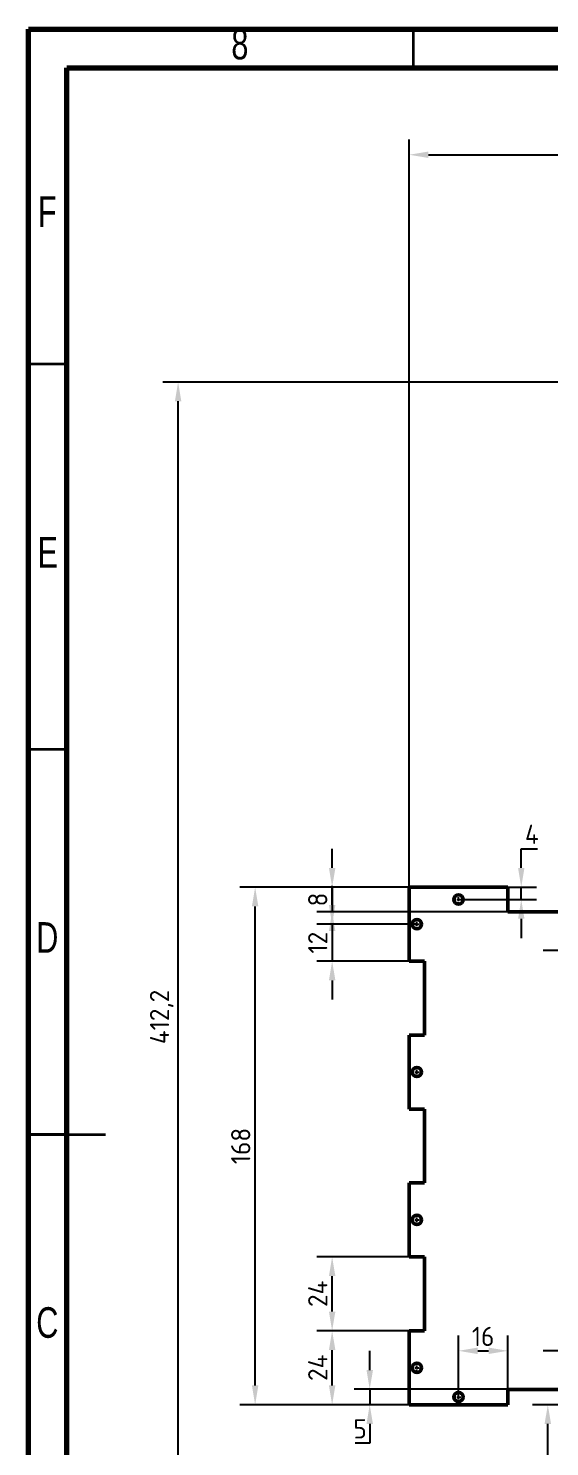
# Model space of a CAD drawing. Header units: millimetres. Extents: x -1615 to 4166, y 5 to 3174.
# Drawn here: x 2083.5 to 2151.2, y 108 to 292.1 of the extents above; entities that cross this region are included whole.
import ezdxf

# ---------------------------------------------------------------- set-up
doc = ezdxf.new("R2010")
doc.units = ezdxf.units.MM
doc.header["$LTSCALE"] = 0.25
doc.header["$PDSIZE"] = -1
doc.linetypes.add('ACAD_ISO08W100', pattern=[36, 24, -3, 6, -3])
doc.linetypes.add('CENTER2', pattern=[1.125, 0.75, -0.125, 0.125, -0.125])
doc.layers.get('0').update_dxf_attribs({"lineweight": 50})
doc.layers.add('duong tam', color=2, linetype='ACAD_ISO08W100', lineweight=25)
doc.layers.add('kich thuoc', color=1, linetype='Continuous', lineweight=25)
doc.styles.add('SLDTEXTSTYLE1', font='TXT', dxfattribs={"width": 0.75})
doc.styles.get("Standard").update_dxf_attribs({"font": ''})
doc.styles.get('Standard').set_extended_font_data('TCVN 7284')
doc.dimstyles.new('Ratio 2.5', dxfattribs={"dimtxt": 2.5, "dimasz": 2.5, "dimexe": 2, "dimexo": 0, "dimtad": 1, "dimtoh": 1, "dimdec": 1, "dimlfac": 2.5, "dimzin": 9, "dimtxsty": 'Standard', "dimcen": 2.5, "dimazin": 0, "dimtfac": 1, "dimtdec": 1, "dimtmove": 0, "dimatfit": 3, "dimfxl": 1, "dimtzin": 1, "dimarcsym": 0})

# ---------------------------------------------------------------- blocks, each defined once
blk = doc.blocks.new('*D471')
at = {"layer": 'Defpoints', "color": 0, "transparency": 16777216}
for p in [(2389.79, 275.71), (2132.99, 180.6), (2389.79, 180.6)]:
    blk.add_point(p, dxfattribs=at)
at = {"layer": 'kich thuoc', "color": 0, "lineweight": -2, "transparency": 16777216}
for p, q in [((2132.99, 180.6), (2132.99, 277.71)), ((2389.79, 180.6), (2389.79, 277.71)), ((2135.49, 275.71), (2387.29, 275.71))]:
    blk.add_line(p, q, dxfattribs=at)
at = {"layer": 'kich thuoc', "color": 0, "transparency": 16777216}
for points in [[(2135.49, 276.13), (2135.49, 275.29), (2132.99, 275.71)], [(2387.29, 276.13), (2387.29, 275.29), (2389.79, 275.71)]]:
    blk.add_solid(points, dxfattribs=at)
at = {"layer": 'kich thuoc', "color": 0, "transparency": 16777216, "insert": (2273.19, 277.58), "char_height": 2.5, "attachment_point": 5}
blk.add_mtext('642', dxfattribs=at)
blk = doc.blocks.new('*D472')
at = {"layer": 'Defpoints', "color": 0, "transparency": 16777216}
for p in [(2102.99, 246.2), (2166.99, 246.2), (2166.99, 81.31)]:
    blk.add_point(p, dxfattribs=at)
at = {"layer": 'kich thuoc', "color": 0, "lineweight": -2, "transparency": 16777216}
for p, q in [((2166.99, 246.2), (2100.99, 246.2)), ((2102.99, 83.81), (2102.99, 243.7)), ((2166.99, 81.31), (2100.99, 81.31))]:
    blk.add_line(p, q, dxfattribs=at)
at = {"layer": 'kich thuoc', "color": 0, "transparency": 16777216}
for points in [[(2102.57, 243.7), (2103.41, 243.7), (2102.99, 246.2)], [(2102.57, 83.81), (2103.41, 83.81), (2102.99, 81.31)]]:
    blk.add_solid(points, dxfattribs=at)
at = {"layer": 'kich thuoc', "color": 0, "transparency": 16777216, "insert": (2100.87, 163.75), "char_height": 2.5, "attachment_point": 5, "rotation": 90}
blk.add_mtext('412,2', dxfattribs=at)
blk = doc.blocks.new('*D473')
at = {"layer": 'Defpoints', "color": 0, "transparency": 16777216}
for p in [(2112.99, 180.6), (2132.99, 180.6), (2132.99, 113.4)]:
    blk.add_point(p, dxfattribs=at)
at = {"layer": 'kich thuoc', "color": 0, "lineweight": -2, "transparency": 16777216}
for p, q in [((2132.99, 180.6), (2110.99, 180.6)), ((2112.99, 115.9), (2112.99, 178.1)), ((2132.99, 113.4), (2110.99, 113.4))]:
    blk.add_line(p, q, dxfattribs=at)
at = {"layer": 'kich thuoc', "color": 0, "transparency": 16777216}
for points in [[(2112.57, 178.1), (2113.41, 178.1), (2112.99, 180.6)], [(2112.57, 115.9), (2113.41, 115.9), (2112.99, 113.4)]]:
    blk.add_solid(points, dxfattribs=at)
at = {"layer": 'kich thuoc', "color": 0, "transparency": 16777216, "insert": (2111.12, 147), "char_height": 2.5, "attachment_point": 5, "rotation": 90}
blk.add_mtext('168', dxfattribs=at)
blk = doc.blocks.new('*D474')
at = {"layer": 'Defpoints', "color": 0, "transparency": 16777216}
for p in [(2122.99, 123), (2132.99, 123), (2132.99, 113.4)]:
    blk.add_point(p, dxfattribs=at)
at = {"layer": 'kich thuoc', "color": 0, "lineweight": -2, "transparency": 16777216}
for p, q in [((2132.99, 123), (2120.99, 123)), ((2122.99, 115.9), (2122.99, 120.5)), ((2132.99, 113.4), (2120.99, 113.4))]:
    blk.add_line(p, q, dxfattribs=at)
at = {"layer": 'kich thuoc', "color": 0, "transparency": 16777216}
for points in [[(2122.57, 120.5), (2123.41, 120.5), (2122.99, 123)], [(2122.57, 115.9), (2123.41, 115.9), (2122.99, 113.4)]]:
    blk.add_solid(points, dxfattribs=at)
at = {"layer": 'kich thuoc', "color": 0, "transparency": 16777216, "insert": (2121.12, 118.2), "char_height": 2.5, "attachment_point": 5, "rotation": 90}
blk.add_mtext('24', dxfattribs=at)
blk = doc.blocks.new('*D475')
at = {"layer": 'Defpoints', "color": 0, "transparency": 16777216}
for p in [(2122.99, 132.6), (2132.99, 132.6), (2132.99, 123)]:
    blk.add_point(p, dxfattribs=at)
at = {"layer": 'kich thuoc', "color": 0, "lineweight": -2, "transparency": 16777216}
for p, q in [((2132.99, 132.6), (2120.99, 132.6)), ((2122.99, 125.5), (2122.99, 130.1)), ((2132.99, 123), (2120.99, 123))]:
    blk.add_line(p, q, dxfattribs=at)
at = {"layer": 'kich thuoc', "color": 0, "transparency": 16777216}
for points in [[(2122.57, 130.1), (2123.41, 130.1), (2122.99, 132.6)], [(2122.57, 125.5), (2123.41, 125.5), (2122.99, 123)]]:
    blk.add_solid(points, dxfattribs=at)
at = {"layer": 'kich thuoc', "color": 0, "transparency": 16777216, "insert": (2121.12, 127.8), "char_height": 2.5, "attachment_point": 5, "rotation": 90}
blk.add_mtext('24', dxfattribs=at)
blk = doc.blocks.new('*D480')
at = {"layer": 'Defpoints', "color": 0, "transparency": 16777216}
for p in [(2150.99, 113.4), (2155.39, 113.4), (2160.99, 92.92)]:
    blk.add_point(p, dxfattribs=at)
at = {"layer": 'kich thuoc', "color": 0, "lineweight": -2, "transparency": 16777216}
for p, q in [((2155.39, 113.4), (2148.99, 113.4)), ((2150.99, 95.42), (2150.99, 110.9)), ((2160.99, 92.92), (2148.99, 92.92))]:
    blk.add_line(p, q, dxfattribs=at)
at = {"layer": 'kich thuoc', "color": 0, "transparency": 16777216}
for points in [[(2150.57, 110.9), (2151.41, 110.9), (2150.99, 113.4)], [(2150.57, 95.42), (2151.41, 95.42), (2150.99, 92.92)]]:
    blk.add_solid(points, dxfattribs=at)
at = {"layer": 'kich thuoc', "color": 0, "transparency": 16777216, "insert": (2148.87, 103.16), "char_height": 2.5, "attachment_point": 5, "rotation": 90}
blk.add_mtext('51,2', dxfattribs=at)
blk = doc.blocks.new('*D700')
at = {"layer": 'Defpoints', "color": 0, "transparency": 16777216}
for p in [(2155.39, 120.4), (2155.39, 115.4), (2158.19, 114.4)]:
    blk.add_point(p, dxfattribs=at)
at = {"layer": 'kich thuoc', "color": 0, "lineweight": -2, "transparency": 16777216}
for p, q in [((2155.39, 115.4), (2155.39, 122.4)), ((2158.19, 114.4), (2158.19, 122.4)), ((2152.89, 120.4), (2150.39, 120.4)), ((2158.19, 120.4), (2155.39, 120.4)), ((2160.69, 120.4), (2163.19, 120.4))]:
    blk.add_line(p, q, dxfattribs=at)
at = {"layer": 'kich thuoc', "color": 0, "transparency": 16777216}
for points in [[(2152.89, 120.82), (2152.89, 119.98), (2155.39, 120.4)], [(2160.69, 120.82), (2160.69, 119.98), (2158.19, 120.4)]]:
    blk.add_solid(points, dxfattribs=at)
at = {"layer": 'kich thuoc', "color": 0, "transparency": 16777216, "insert": (2156.79, 122.27), "char_height": 2.5, "attachment_point": 5}
blk.add_mtext('7', dxfattribs=at)
blk = doc.blocks.new('*D701')
at = {"layer": 'Defpoints', "color": 0, "transparency": 16777216}
for p in [(2145.79, 120.4), (2139.39, 114.4), (2145.79, 115.4)]:
    blk.add_point(p, dxfattribs=at)
at = {"layer": 'kich thuoc', "color": 0, "lineweight": -2, "transparency": 16777216}
for p, q in [((2139.39, 114.4), (2139.39, 122.4)), ((2145.79, 115.4), (2145.79, 122.4)), ((2141.89, 120.4), (2143.29, 120.4))]:
    blk.add_line(p, q, dxfattribs=at)
at = {"layer": 'kich thuoc', "color": 0, "transparency": 16777216}
for points in [[(2141.89, 120.82), (2141.89, 119.98), (2139.39, 120.4)], [(2143.29, 120.82), (2143.29, 119.98), (2145.79, 120.4)]]:
    blk.add_solid(points, dxfattribs=at)
at = {"layer": 'kich thuoc', "color": 0, "transparency": 16777216, "insert": (2142.59, 122.27), "char_height": 2.5, "attachment_point": 5}
blk.add_mtext('16', dxfattribs=at)
blk = doc.blocks.new('*D704')
at = {"layer": 'Defpoints', "color": 0, "transparency": 16777216}
for p in [(2160.19, 179), (2155.39, 177.4), (2155.39, 172.4)]:
    blk.add_point(p, dxfattribs=at)
at = {"layer": 'kich thuoc', "color": 0, "lineweight": -2, "transparency": 16777216}
for p, q in [((2160.19, 179), (2160.19, 170.4)), ((2155.39, 177.4), (2155.39, 170.4)), ((2152.89, 172.4), (2150.39, 172.4)), ((2160.19, 172.4), (2155.39, 172.4)), ((2162.69, 172.4), (2165.19, 172.4))]:
    blk.add_line(p, q, dxfattribs=at)
at = {"layer": 'kich thuoc', "color": 0, "transparency": 16777216}
for points in [[(2152.89, 172.82), (2152.89, 171.98), (2155.39, 172.4)], [(2162.69, 172.82), (2162.69, 171.98), (2160.19, 172.4)]]:
    blk.add_solid(points, dxfattribs=at)
at = {"layer": 'kich thuoc', "color": 0, "transparency": 16777216, "insert": (2157.79, 174.27), "char_height": 2.5, "attachment_point": 5}
blk.add_mtext('12', dxfattribs=at)
blk = doc.blocks.new('*D717')
at = {"layer": 'Defpoints', "color": 0, "transparency": 16777216}
for p in [(2133.99, 175.8), (2122.99, 171), (2132.99, 171)]:
    blk.add_point(p, dxfattribs=at)
at = {"layer": 'kich thuoc', "color": 0, "lineweight": -2, "transparency": 16777216}
for p, q in [((2122.99, 178.3), (2122.99, 180.8)), ((2133.99, 175.8), (2120.99, 175.8)), ((2122.99, 175.8), (2122.99, 171)), ((2132.99, 171), (2120.99, 171)), ((2122.99, 168.5), (2122.99, 166))]:
    blk.add_line(p, q, dxfattribs=at)
at = {"layer": 'kich thuoc', "color": 0, "transparency": 16777216}
for points in [[(2122.57, 178.3), (2123.41, 178.3), (2122.99, 175.8)], [(2122.57, 168.5), (2123.41, 168.5), (2122.99, 171)]]:
    blk.add_solid(points, dxfattribs=at)
at = {"layer": 'kich thuoc', "color": 0, "transparency": 16777216, "insert": (2121.12, 173.4), "char_height": 2.5, "attachment_point": 5, "rotation": 90}
blk.add_mtext('12', dxfattribs=at)
blk = doc.blocks.new('*D718')
at = {"layer": 'Defpoints', "color": 0, "transparency": 16777216}
for p in [(2132.99, 180.6), (2122.99, 177.4), (2145.79, 177.4)]:
    blk.add_point(p, dxfattribs=at)
at = {"layer": 'kich thuoc', "color": 0, "lineweight": -2, "transparency": 16777216}
for p, q in [((2122.99, 183.1), (2122.99, 185.6)), ((2132.99, 180.6), (2120.99, 180.6)), ((2122.99, 180.6), (2122.99, 177.4)), ((2145.79, 177.4), (2120.99, 177.4)), ((2122.99, 174.9), (2122.99, 172.4))]:
    blk.add_line(p, q, dxfattribs=at)
at = {"layer": 'kich thuoc', "color": 0, "transparency": 16777216}
for points in [[(2122.57, 183.1), (2123.41, 183.1), (2122.99, 180.6)], [(2122.57, 174.9), (2123.41, 174.9), (2122.99, 177.4)]]:
    blk.add_solid(points, dxfattribs=at)
at = {"layer": 'kich thuoc', "color": 0, "transparency": 16777216, "insert": (2121.12, 179), "char_height": 2.5, "attachment_point": 5, "rotation": 90}
blk.add_mtext('8', dxfattribs=at)
blk = doc.blocks.new('*D719')
at = {"layer": 'Defpoints', "color": 0, "transparency": 16777216}
for p in [(2145.79, 180.6), (2147.54, 180.6), (2139.39, 179)]:
    blk.add_point(p, dxfattribs=at)
at = {"layer": 'kich thuoc', "color": 0, "lineweight": -2, "transparency": 16777216}
for p, q in [((2147.54, 183.1), (2147.54, 185.6)), ((2147.54, 185.6), (2149.67, 185.6)), ((2145.79, 180.6), (2149.54, 180.6)), ((2147.54, 179), (2147.54, 180.6)), ((2139.39, 179), (2149.54, 179)), ((2147.54, 176.5), (2147.54, 174))]:
    blk.add_line(p, q, dxfattribs=at)
at = {"layer": 'kich thuoc', "color": 0, "transparency": 16777216}
for points in [[(2147.13, 183.1), (2147.96, 183.1), (2147.54, 180.6)], [(2147.13, 176.5), (2147.96, 176.5), (2147.54, 179)]]:
    blk.add_solid(points, dxfattribs=at)
at = {"layer": 'kich thuoc', "color": 0, "transparency": 16777216, "insert": (2148.92, 187.47), "char_height": 2.5, "attachment_point": 5}
blk.add_mtext('4', dxfattribs=at)
blk = doc.blocks.new('*D720')
at = {"layer": 'Defpoints', "color": 0, "transparency": 16777216}
for p in [(2145.79, 115.4), (2127.87, 113.4), (2132.99, 113.4)]:
    blk.add_point(p, dxfattribs=at)
at = {"layer": 'kich thuoc', "color": 0, "lineweight": -2, "transparency": 16777216}
for p, q in [((2127.87, 117.9), (2127.87, 120.4)), ((2145.79, 115.4), (2125.87, 115.4)), ((2127.87, 115.4), (2127.87, 113.4)), ((2132.99, 113.4), (2125.87, 113.4)), ((2127.87, 110.9), (2127.87, 108.4)), ((2127.87, 108.4), (2125.99, 108.4))]:
    blk.add_line(p, q, dxfattribs=at)
at = {"layer": 'kich thuoc', "color": 0, "transparency": 16777216}
for points in [[(2127.45, 117.9), (2128.29, 117.9), (2127.87, 115.4)], [(2127.45, 110.9), (2128.29, 110.9), (2127.87, 113.4)]]:
    blk.add_solid(points, dxfattribs=at)
at = {"layer": 'kich thuoc', "color": 0, "transparency": 16777216, "insert": (2126.62, 110.27), "char_height": 2.5, "attachment_point": 5}
blk.add_mtext('5', dxfattribs=at)
blk = doc.blocks.new('*U961')
at = {"layer": 'duong tam', "color": 0, "linetype": 'CENTER2', "transparency": 16777216}
for p, q in [((-0.72, 0), (-0.12, 0)), ((0, 0.12), (0, 0.72)), ((0.12, 0), (0.72, 0)), ((0, -0.72), (0, -0.12))]:
    blk.add_line(p, q, dxfattribs=at)
at = {"layer": 'duong tam', "color": 0, "linetype": 'Continuous', "transparency": 16777216}
for p, q in [((-0.06, 0), (0.06, 0)), ((0, -0.06), (0, 0.06))]:
    blk.add_line(p, q, dxfattribs=at)
blk = doc.blocks.new('*U962')
at = {"layer": 'duong tam', "color": 0, "linetype": 'CENTER2', "transparency": 16777216}
for p, q in [((-0.72, 0), (-0.12, 0)), ((0, 0.12), (0, 0.72)), ((0.12, 0), (0.72, 0)), ((0, -0.72), (0, -0.12))]:
    blk.add_line(p, q, dxfattribs=at)
at = {"layer": 'duong tam', "color": 0, "linetype": 'Continuous', "transparency": 16777216}
for p, q in [((-0.06, 0), (0.06, 0)), ((0, -0.06), (0, 0.06))]:
    blk.add_line(p, q, dxfattribs=at)
blk = doc.blocks.new('*U963')
at = {"layer": 'duong tam', "color": 0, "linetype": 'CENTER2', "transparency": 16777216}
for p, q in [((-0.72, 0), (-0.12, 0)), ((0, 0.12), (0, 0.72)), ((0.12, 0), (0.72, 0)), ((0, -0.72), (0, -0.12))]:
    blk.add_line(p, q, dxfattribs=at)
at = {"layer": 'duong tam', "color": 0, "linetype": 'Continuous', "transparency": 16777216}
for p, q in [((-0.06, 0), (0.06, 0)), ((0, -0.06), (0, 0.06))]:
    blk.add_line(p, q, dxfattribs=at)
blk = doc.blocks.new('*U964')
at = {"layer": 'duong tam', "color": 0, "linetype": 'CENTER2', "transparency": 16777216}
for p, q in [((-0.72, 0), (-0.12, 0)), ((0, 0.12), (0, 0.72)), ((0.12, 0), (0.72, 0)), ((0, -0.72), (0, -0.12))]:
    blk.add_line(p, q, dxfattribs=at)
at = {"layer": 'duong tam', "color": 0, "linetype": 'Continuous', "transparency": 16777216}
for p, q in [((-0.06, 0), (0.06, 0)), ((0, -0.06), (0, 0.06))]:
    blk.add_line(p, q, dxfattribs=at)
blk = doc.blocks.new('*U965')
at = {"layer": 'duong tam', "color": 0, "linetype": 'CENTER2', "transparency": 16777216}
for p, q in [((0, 0.12), (0, 0.72)), ((-0.72, 0), (-0.12, 0)), ((0, -0.72), (0, -0.12)), ((0.12, 0), (0.72, 0))]:
    blk.add_line(p, q, dxfattribs=at)
at = {"layer": 'duong tam', "color": 0, "linetype": 'Continuous', "transparency": 16777216}
for p, q in [((0, -0.06), (0, 0.06)), ((-0.06, 0), (0.06, 0))]:
    blk.add_line(p, q, dxfattribs=at)
blk = doc.blocks.new('*U966')
at = {"layer": 'duong tam', "color": 0, "linetype": 'CENTER2', "transparency": 16777216}
for p, q in [((0, 0.12), (0, 0.72)), ((-0.72, 0), (-0.12, 0)), ((0, -0.72), (0, -0.12)), ((0.12, 0), (0.72, 0))]:
    blk.add_line(p, q, dxfattribs=at)
at = {"layer": 'duong tam', "color": 0, "linetype": 'Continuous', "transparency": 16777216}
for p, q in [((0, -0.06), (0, 0.06)), ((-0.06, 0), (0.06, 0))]:
    blk.add_line(p, q, dxfattribs=at)

msp = doc.modelspace()

# ---------------------------------------------------------------- linework, layer by layer
at = {"color": 7, "linetype": 'Continuous', "lineweight": 70}
for p, q in [((2083.55, 5.001), (2083.55, 292.001)), ((2083.55, 292.001), (2483.55, 292.001)), ((2088.55, 10.001), (2088.55, 287.001)), ((2088.55, 287.001), (2478.55, 287.001))]:
    msp.add_line(p, q, dxfattribs=at)
at = {"color": 7, "linetype": 'Continuous', "lineweight": 35}
for p, q in [((2133.55, 287.001), (2133.55, 292.001)), ((2088.55, 248.501), (2083.55, 248.501)), ((2088.55, 198.501), (2083.55, 198.501)), ((2083.549, 148.501), (2093.551, 148.501)), ((2088.55, 148.501), (2083.55, 148.501))]:
    msp.add_line(p, q, dxfattribs=at)
for p, q in [((2132.991, 170.999), (2132.991, 180.599)), ((2132.991, 180.599), (2145.791, 180.599)), ((2145.791, 177.399), (2145.791, 180.599)), ((2155.391, 177.399), (2145.791, 177.399)), ((2134.991, 170.999), (2132.991, 170.999)), ((2134.991, 161.399), (2134.991, 170.999)), ((2132.991, 151.799), (2132.991, 161.399)), ((2132.991, 161.399), (2134.991, 161.399)), ((2134.991, 151.799), (2132.991, 151.799)), ((2134.991, 142.199), (2134.991, 151.799)), ((2132.991, 132.599), (2132.991, 142.199)), ((2132.991, 142.199), (2134.991, 142.199)), ((2134.991, 132.599), (2132.991, 132.599)), ((2134.991, 122.999), (2134.991, 132.599)), ((2132.991, 113.399), (2132.991, 122.999)), ((2132.991, 122.999), (2134.991, 122.999)), ((2155.391, 115.399), (2145.791, 115.399)), ((2145.791, 115.399), (2145.791, 113.399)), ((2145.791, 113.399), (2132.991, 113.399))]:
    msp.add_line(p, q)
for centre in [(2139.391, 178.999), (2133.991, 175.799), (2133.991, 156.599), (2133.991, 137.399), (2133.991, 118.199), (2139.391, 114.399)]:
    msp.add_circle(centre, 0.6)

# ---------------------------------------------------------------- block references
at = {"layer": 'duong tam', "linetype": 'CENTER2'}
for name, p in [('*U961', (2139.391, 178.999)), ('*U962', (2133.991, 175.799)), ('*U963', (2133.991, 156.599)), ('*U964', (2133.991, 137.399)), ('*U965', (2133.991, 118.199)), ('*U966', (2139.391, 114.399))]:
    msp.add_blockref(name, p, dxfattribs=at)

# ---------------------------------------------------------------- texts
at = {"color": 7, "linetype": 'Continuous', "lineweight": 0, "char_height": 3.969, "attachment_point": 2, "style": 'SLDTEXTSTYLE1'}
for s, insert in [('8', (2111.01, 292.061)), ('F', (2086.008, 270.311)), ('E', (2086.058, 226.061)), ('D', (2086.003, 176.061)), ('C', (2086.009, 126.061))]:
    msp.add_mtext(s, dxfattribs=dict(at, insert=insert))

# ---------------------------------------------------------------- dimensions: what is measured, and where the dimension line sits
at = {"layer": 'kich thuoc'}
dim = msp.add_linear_dim(base=(2389.791, 275.709), p1=(2132.991, 180.599), p2=(2389.791, 180.599), dimstyle='Ratio 2.5', dxfattribs=at)
dim.commit()
dim.dimension.update_dxf_attribs({"geometry": '*D471', "text_midpoint": (2273.187, 275.709), "dimtype": 160})
for base, p1, p2, picture, middle in [((2102.991, 246.199), (2166.991, 81.306), (2166.991, 246.199), '*D472', (2100.866, 163.752)), ((2147.542, 180.599), (2139.391, 178.999), (2145.791, 180.599), '*D719', (2148.917, 187.474)), ((2122.991, 177.399), (2132.991, 180.599), (2145.791, 177.399), '*D718', (2121.116, 178.999)), ((2112.991, 180.599), (2132.991, 113.399), (2132.991, 180.599), '*D473', (2111.116, 146.999)), ((2122.991, 170.999), (2133.991, 175.799), (2132.991, 170.999), '*D717', (2121.116, 173.399)), ((2127.87, 113.399), (2145.791, 115.399), (2132.991, 113.399), '*D720', (2126.62, 110.274)), ((2150.991, 113.399), (2160.991, 92.919), (2155.391, 113.399), '*D480', (2148.866, 103.159))]:
    dim = msp.add_linear_dim(base=base, p1=p1, p2=p2, angle=90, dimstyle='Ratio 2.5', dxfattribs=at)
    dim.commit()
    dim.dimension.update_dxf_attribs({"geometry": picture, "text_midpoint": middle})
for base, p1, p2, picture, middle in [((2155.391, 172.399), (2160.191, 178.999), (2155.391, 177.399), '*D704', (2157.791, 174.274)), ((2145.791, 120.399), (2139.391, 114.399), (2145.791, 115.399), '*D701', (2142.591, 122.274)), ((2155.391, 120.399), (2158.191, 114.399), (2155.391, 115.399), '*D700', (2156.791, 122.274))]:
    dim = msp.add_linear_dim(base=base, p1=p1, p2=p2, dimstyle='Ratio 2.5', dxfattribs=at)
    dim.commit()
    dim.dimension.update_dxf_attribs({"geometry": picture, "text_midpoint": middle})
for base, p1, p2, picture, middle in [((2122.991, 132.599), (2132.991, 122.999), (2132.991, 132.599), '*D475', (2122.991, 127.799)), ((2122.991, 122.999), (2132.991, 113.399), (2132.991, 122.999), '*D474', (2122.991, 118.199))]:
    dim = msp.add_linear_dim(base=base, p1=p1, p2=p2, angle=90, dimstyle='Ratio 2.5', dxfattribs=at)
    dim.commit()
    dim.dimension.update_dxf_attribs({"geometry": picture, "text_midpoint": middle, "dimtype": 160})

doc.saveas('drawing.dxf')
